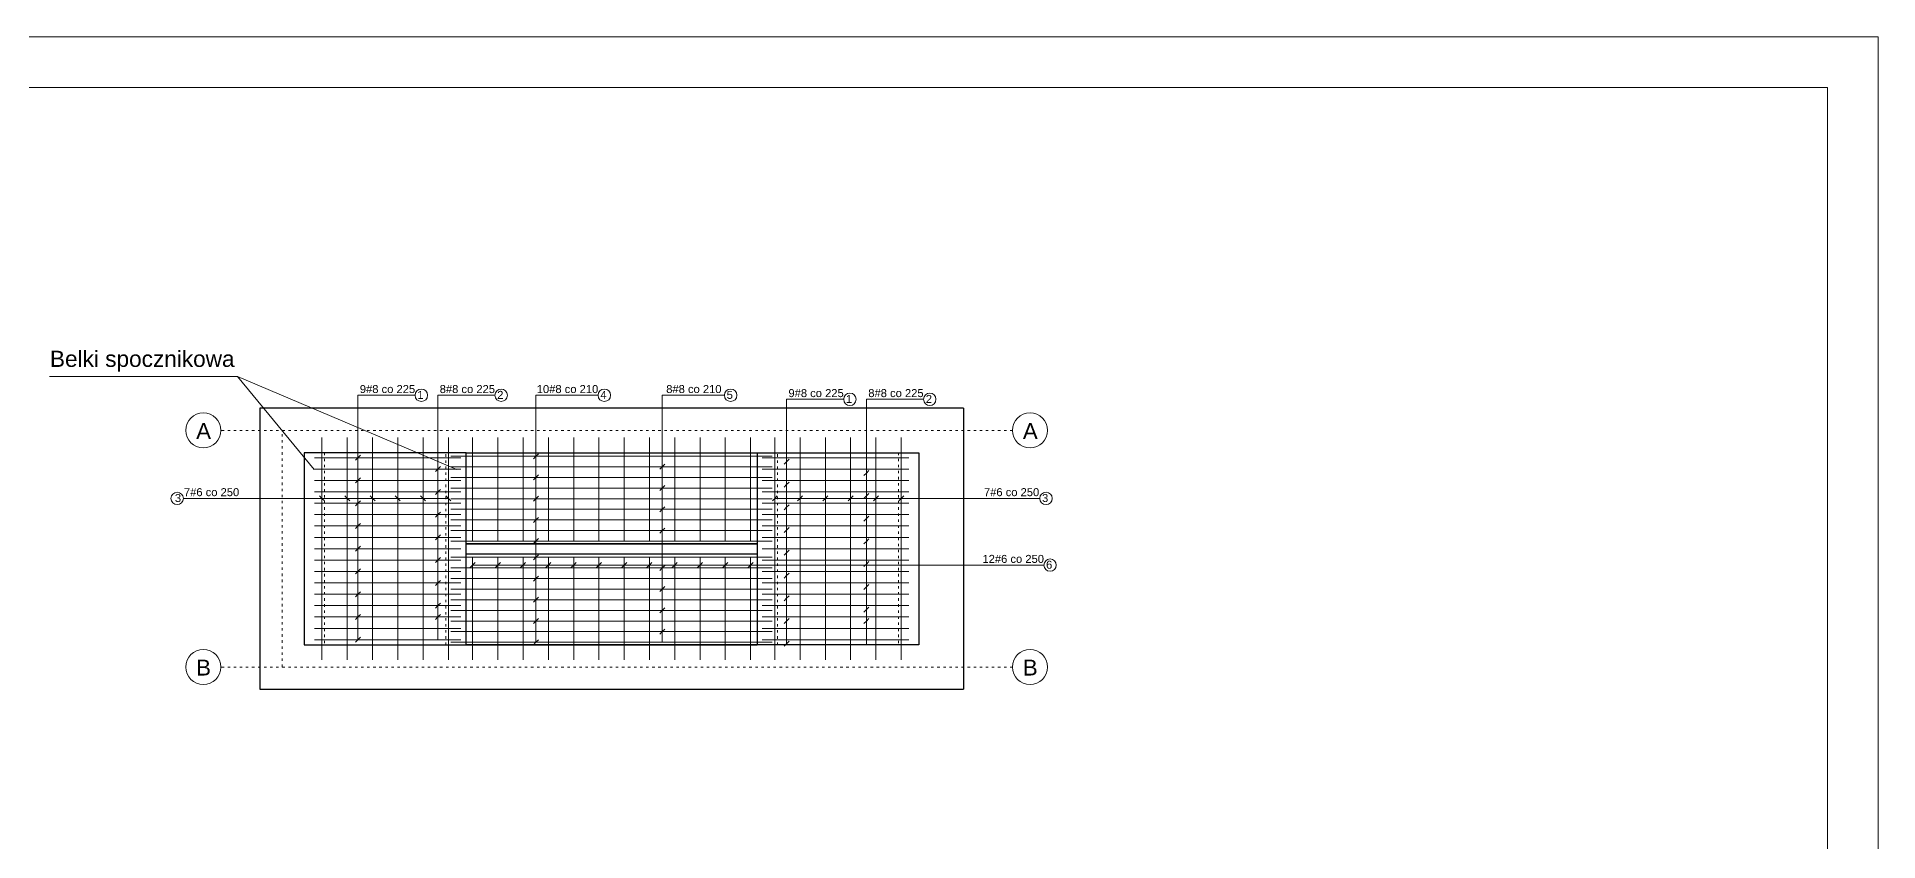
# Model space of a CAD drawing. Header units: millimetres. Extents: x 167217 to 300968, y 226456 to 301181.
# Drawn here: x 210464 to 228680, y 257412 to 265368 of the extents above; entities that cross this region are included whole.
import ezdxf

# ---------------------------------------------------------------- set-up
doc = ezdxf.new("R2010")
doc.units = ezdxf.units.MM
doc.linetypes.add('ACAD_ISO03W100', pattern=[30, 12, -18])
doc.layers.get('0').update_dxf_attribs({"lineweight": 5})
for name, color, linetype, lineweight in [('Linie', 7, 'Continuous', 5), ('opisówka', 255, 'Continuous', 5), ('Osie', 7, 'ACAD_ISO03W100', 5), ('Słupy', 1, 'Continuous', 25), ('zbrojenie górne', 70, 'Continuous', 25), ('Ściany', 1, 'Continuous', 25)]:
    doc.layers.add(name, color=color, linetype=linetype, lineweight=lineweight)
doc.styles.add('KB2', font='arial.ttf', dxfattribs={"height": 230})
doc.styles.get("Standard").update_dxf_attribs({"font": 'arial.ttf'})

# ---------------------------------------------------------------- blocks, each defined once
blk = doc.blocks.new('*U265')
at = {"layer": 'zbrojenie górne', "lineweight": 5, "ltscale": 5}
blk.add_line((-1590, 0), (1590, 0), dxfattribs=at)
blk = doc.blocks.new('*U266')
at = {"layer": 'zbrojenie górne', "color": 0, "linetype": 'ByBlock', "lineweight": -2, "transparency": 16777216}
for p in [(0, 840), (0, 735), (0, 630), (0, 525), (0, 420), (0, 315), (0, 210), (0, 105), (0, 0)]:
    blk.add_blockref('*U265', p, dxfattribs=at)
blk = doc.blocks.new('*U317')
at = {"layer": 'zbrojenie górne', "lineweight": 5, "ltscale": 5}
blk.add_line((-554, 0), (896, 0), dxfattribs=at)
blk = doc.blocks.new('*U318')
at = {"layer": 'Słupy', "color": 0, "linetype": 'ByBlock', "lineweight": -2, "transparency": 16777216}
for p in [(0, 0), (0, -112.5), (0, -225), (0, -337.5), (0, -450), (0, -562.5), (0, -675), (0, -787.5), (0, -900), (0, -1012.5), (0, -1125), (0, -1237.5), (0, -1350), (0, -1462.5), (0, -1575), (0, -1687.5), (0, -1800)]:
    blk.add_blockref('*U317', p, dxfattribs=at)
blk = doc.blocks.new('*U319')
at = {"layer": 'zbrojenie górne', "lineweight": 5, "ltscale": 5}
blk.add_line((0, -1100), (0, 1100), dxfattribs=at)
blk = doc.blocks.new('*U320')
at = {"layer": 'Słupy', "color": 0, "linetype": 'ByBlock', "lineweight": -2, "transparency": 16777216}
for p in [(0, 0), (250, 0), (500, 0), (750, 0), (1000, 0), (1250, 0)]:
    blk.add_blockref('*U319', p, dxfattribs=at)
blk = doc.blocks.new('*U321')
at = {"layer": 'zbrojenie górne', "lineweight": 5}
blk.add_line((0, -420), (0, 605), dxfattribs=at)
blk = doc.blocks.new('*U322')
at = {"layer": 'Słupy', "color": 0, "linetype": 'ByBlock', "lineweight": -2, "transparency": 16777216}
for p in [(0, 0), (250, 0), (500, 0), (750, 0), (1000, 0), (1250, 0), (1500, 0), (1750, 0), (2000, 0), (2250, 0), (2500, 0), (2750, 0)]:
    blk.add_blockref('*U321', p, dxfattribs=at)
blk = doc.blocks.new('*U327')
at = {"layer": 'zbrojenie górne', "lineweight": 5, "ltscale": 5}
blk.add_line((-1590, 0), (1590, 0), dxfattribs=at)
blk = doc.blocks.new('*U328')
at = {"layer": 'zbrojenie górne', "color": 0, "linetype": 'ByBlock', "lineweight": -2, "transparency": 16777216}
for p in [(0, 840), (0, 735), (0, 630), (0, 525), (0, 420), (0, 315), (0, 210), (0, 105), (0, 0)]:
    blk.add_blockref('*U327', p, dxfattribs=at)
blk = doc.blocks.new('*U329')
at = {"layer": 'zbrojenie górne', "lineweight": 5}
blk.add_line((0, -595), (0, 420), dxfattribs=at)
blk = doc.blocks.new('*U330')
at = {"layer": 'Słupy', "color": 0, "linetype": 'ByBlock', "lineweight": -2, "transparency": 16777216}
for p in [(0, 0), (250, 0), (500, 0), (750, 0), (1000, 0), (1250, 0), (1500, 0), (1750, 0), (2000, 0), (2250, 0), (2500, 0), (2750, 0)]:
    blk.add_blockref('*U329', p, dxfattribs=at)
blk = doc.blocks.new('*U334')
at = {"layer": 'zbrojenie górne', "lineweight": 5, "ltscale": 5}
blk.add_line((-554, 0), (896, 0), dxfattribs=at)
blk = doc.blocks.new('*U335')
at = {"layer": 'Słupy', "color": 0, "linetype": 'ByBlock', "lineweight": -2, "transparency": 16777216}
for p in [(0, 0), (0, -112.5), (0, -225), (0, -337.5), (0, -450), (0, -562.5), (0, -675), (0, -787.5), (0, -900), (0, -1012.5), (0, -1125), (0, -1237.5), (0, -1350), (0, -1462.5), (0, -1575), (0, -1687.5), (0, -1800)]:
    blk.add_blockref('*U334', p, dxfattribs=at)
blk = doc.blocks.new('*U332')
at = {"layer": 'zbrojenie górne', "lineweight": 5, "ltscale": 5}
blk.add_line((0, -1100), (0, 1100), dxfattribs=at)
blk = doc.blocks.new('*U333')
at = {"layer": 'Słupy', "color": 0, "linetype": 'ByBlock', "lineweight": -2, "transparency": 16777216}
for p in [(0, 0), (250, 0), (500, 0), (750, 0), (1000, 0), (1250, 0)]:
    blk.add_blockref('*U332', p, dxfattribs=at)

msp = doc.modelspace()

# ---------------------------------------------------------------- linework, layer by layer
at = {"layer": 'opisówka', "ltscale": 5}
for p, q in [((212449.1, 262008.4), (210587.9, 262008.4)), ((213207.1, 261088.4), (212449.1, 262008.4)), ((212449.1, 262008.4), (214620.3, 261088.4))]:
    msp.add_line(p, q, dxfattribs=at)
at = {"layer": 'opisówka', "lineweight": 5}
for p, q in [((213641.2, 259404.4), (213641.2, 261822.2)), ((214431.2, 259404.4), (214431.2, 261822.2)), ((215401.2, 259379.4), (215401.2, 261822.2)), ((216651.2, 259379.4), (216651.2, 261822.2)), ((217881.2, 259364.4), (217881.2, 261782.2)), ((218671.2, 259364.4), (218671.2, 261782.2)), ((213641.2, 261204.4), (213665.9, 261229.2)), ((215401.2, 261219.4), (215425.9, 261244.2)), ((213616.4, 261179.7), (213641.2, 261204.4)), ((214406.4, 261067.2), (214431.2, 261091.9)), ((214431.2, 261091.9), (214455.9, 261116.7)), ((215376.4, 261194.7), (215401.2, 261219.4)), ((216626.4, 261089.7), (216651.2, 261114.4)), ((216651.2, 261114.4), (216675.9, 261139.2)), ((217856.4, 261139.7), (217881.2, 261164.4)), ((217881.2, 261164.4), (217905.9, 261189.2)), ((218646.4, 261027.2), (218671.2, 261051.9)), ((218671.2, 261051.9), (218695.9, 261076.7)), ((213616.4, 260954.7), (213641.2, 260979.4)), ((213641.2, 260979.4), (213665.9, 261004.2)), ((214406.4, 260842.2), (214431.2, 260866.9)), ((214431.2, 260866.9), (214455.9, 260891.7)), ((215376.4, 260984.7), (215401.2, 261009.4)), ((215401.2, 261009.4), (215425.9, 261034.2)), ((216626.4, 260879.7), (216651.2, 260904.4)), ((216651.2, 260904.4), (216675.9, 260929.2)), ((217856.4, 260914.7), (217881.2, 260939.4)), ((217881.2, 260939.4), (217905.9, 260964.2)), ((213285, 260802.2), (213260.3, 260826.9)), ((213309.7, 260777.4), (213285, 260802.2)), ((213535, 260802.2), (213510.3, 260826.9)), ((213559.7, 260777.4), (213535, 260802.2)), ((213616.4, 260729.7), (213641.2, 260754.4)), ((213641.2, 260754.4), (213665.9, 260779.2)), ((213785, 260802.2), (213760.3, 260826.9)), ((213809.7, 260777.4), (213785, 260802.2)), ((214035, 260802.2), (214010.3, 260826.9)), ((214059.7, 260777.4), (214035, 260802.2)), ((214285, 260802.2), (214260.3, 260826.9)), ((214309.7, 260777.4), (214285, 260802.2)), ((214535, 260802.2), (214510.3, 260826.9)), ((214559.7, 260777.4), (214535, 260802.2)), ((215376.4, 260774.7), (215401.2, 260799.4)), ((215401.2, 260799.4), (215425.9, 260824.2)), ((216626.4, 260669.7), (216651.2, 260694.4)), ((216651.2, 260694.4), (216675.9, 260719.2)), ((217740.3, 260777.4), (217765, 260802.2)), ((217765, 260802.2), (217789.7, 260826.9)), ((217856.4, 260689.7), (217881.2, 260714.4)), ((217881.2, 260714.4), (217905.9, 260739.2)), ((217990.3, 260777.4), (218015, 260802.2)), ((218015, 260802.2), (218039.7, 260826.9)), ((218240.3, 260777.4), (218265, 260802.2)), ((218265, 260802.2), (218289.7, 260826.9)), ((218490.3, 260777.4), (218515, 260802.2)), ((218515, 260802.2), (218539.7, 260826.9)), ((218646.4, 260802.2), (218671.2, 260826.9)), ((218671.2, 260826.9), (218695.9, 260851.7)), ((218740.3, 260777.4), (218765, 260802.2)), ((218765, 260802.2), (218789.7, 260826.9)), ((218990.3, 260777.4), (219015, 260802.2)), ((219015, 260802.2), (219039.7, 260826.9)), ((213616.4, 260504.7), (213641.2, 260529.4)), ((213641.2, 260529.4), (213665.9, 260554.2)), ((214406.4, 260617.2), (214431.2, 260641.9)), ((214431.2, 260641.9), (214455.9, 260666.7)), ((215376.4, 260564.7), (215401.2, 260589.4)), ((215401.2, 260589.4), (215425.9, 260614.2)), ((216651.2, 260484.4), (216675.9, 260509.2)), ((217881.2, 260489.4), (217905.9, 260514.2)), ((218646.4, 260577.2), (218671.2, 260601.9)), ((218671.2, 260601.9), (218695.9, 260626.7)), ((213641.2, 260304.4), (213665.9, 260329.2)), ((214406.4, 260392.2), (214431.2, 260416.9)), ((214431.2, 260416.9), (214455.9, 260441.7)), ((215376.4, 260354.7), (215401.2, 260379.4)), ((215401.2, 260379.4), (215425.9, 260404.2)), ((216626.4, 260459.7), (216651.2, 260484.4)), ((217856.4, 260464.7), (217881.2, 260489.4)), ((218646.4, 260352.2), (218671.2, 260376.9)), ((218671.2, 260376.9), (218695.9, 260401.7)), ((213616.4, 260279.7), (213641.2, 260304.4)), ((214406.4, 260167.2), (214431.2, 260191.9)), ((214431.2, 260191.9), (214455.9, 260216.7)), ((214750.3, 260117.4), (214775, 260142.2)), ((214775, 260142.2), (214799.7, 260166.9)), ((215000.3, 260117.4), (215025, 260142.2)), ((215025, 260142.2), (215049.7, 260166.9)), ((215250.3, 260117.4), (215275, 260142.2)), ((215275, 260142.2), (215299.7, 260166.9)), ((215376.4, 260194.7), (215401.2, 260219.4)), ((215401.2, 260219.4), (215425.9, 260244.2)), ((215500.3, 260117.4), (215525, 260142.2)), ((215525, 260142.2), (215549.7, 260166.9)), ((215750.3, 260117.4), (215775, 260142.2)), ((215775, 260142.2), (215799.7, 260166.9)), ((216000.3, 260117.4), (216025, 260142.2)), ((216025, 260142.2), (216049.7, 260166.9)), ((216250.3, 260117.4), (216275, 260142.2)), ((216275, 260142.2), (216299.7, 260166.9)), ((216500.3, 260117.4), (216525, 260142.2)), ((216525, 260142.2), (216549.7, 260166.9)), ((216651.2, 260114.4), (216675.9, 260139.2)), ((216750.3, 260117.4), (216775, 260142.2)), ((216775, 260142.2), (216799.7, 260166.9)), ((217000.3, 260117.4), (217025, 260142.2)), ((217025, 260142.2), (217049.7, 260166.9)), ((217250.3, 260117.4), (217275, 260142.2)), ((217275, 260142.2), (217299.7, 260166.9)), ((217500.3, 260117.4), (217525, 260142.2)), ((217525, 260142.2), (217549.7, 260166.9)), ((217856.4, 260239.7), (217881.2, 260264.4)), ((217881.2, 260264.4), (217905.9, 260289.2)), ((218646.4, 260127.2), (218671.2, 260151.9)), ((218671.2, 260151.9), (218695.9, 260176.7)), ((213616.4, 260054.7), (213641.2, 260079.4)), ((213641.2, 260079.4), (213665.9, 260104.2)), ((214406.4, 259942.2), (214431.2, 259966.9)), ((214431.2, 259966.9), (214455.9, 259991.7)), ((215376.4, 259984.7), (215401.2, 260009.4)), ((215401.2, 260009.4), (215425.9, 260034.2)), ((216626.4, 260089.7), (216651.2, 260114.4)), ((217856.4, 260014.7), (217881.2, 260039.4)), ((217881.2, 260039.4), (217905.9, 260064.2)), ((218671.2, 259926.9), (218695.9, 259951.7)), ((213616.4, 259829.7), (213641.2, 259854.4)), ((213641.2, 259854.4), (213665.9, 259879.2)), ((214431.2, 259741.9), (214455.9, 259766.7)), ((215376.4, 259774.7), (215401.2, 259799.4)), ((215401.2, 259799.4), (215425.9, 259824.2)), ((216626.4, 259879.7), (216651.2, 259904.4)), ((216651.2, 259904.4), (216675.9, 259929.2)), ((217856.4, 259789.7), (217881.2, 259814.4)), ((217881.2, 259814.4), (217905.9, 259839.2)), ((218646.4, 259902.2), (218671.2, 259926.9)), ((213616.4, 259604.7), (213641.2, 259629.4)), ((213641.2, 259629.4), (213665.9, 259654.2)), ((214406.4, 259717.2), (214431.2, 259741.9)), ((214406.4, 259604.7), (214431.2, 259629.4)), ((214431.2, 259629.4), (214455.9, 259654.2)), ((215376.4, 259564.7), (215401.2, 259589.4)), ((215401.2, 259589.4), (215425.9, 259614.2)), ((216626.4, 259669.7), (216651.2, 259694.4)), ((216651.2, 259694.4), (216675.9, 259719.2)), ((217856.4, 259564.7), (217881.2, 259589.4)), ((217881.2, 259589.4), (217905.9, 259614.2)), ((218646.4, 259677.2), (218671.2, 259701.9)), ((218646.4, 259564.7), (218671.2, 259589.4)), ((218671.2, 259701.9), (218695.9, 259726.7)), ((218671.2, 259589.4), (218695.9, 259614.2)), ((213616.4, 259379.7), (213641.2, 259404.4)), ((213641.2, 259404.4), (213665.9, 259429.2)), ((215401.2, 259379.4), (215425.9, 259404.2)), ((216626.4, 259459.7), (216651.2, 259484.4)), ((216651.2, 259484.4), (216675.9, 259509.2)), ((215376.4, 259354.7), (215401.2, 259379.4)), ((217856.4, 259339.7), (217881.2, 259364.4)), ((217881.2, 259364.4), (217905.9, 259389.2))]:
    msp.add_line(p, q, dxfattribs=at)
at = {"layer": 'opisówka', "ltscale": 100}
for p, q in [((213641.2, 261822.2), (214206.5, 261822.2)), ((214431.2, 261822.2), (214996.5, 261822.2)), ((215401.2, 261822.2), (216016.5, 261822.2)), ((216651.2, 261822.2), (217266.5, 261822.2)), ((217881.2, 261782.2), (218446.5, 261782.2)), ((218671.2, 261782.2), (219236.5, 261782.2)), ((214535, 260802.2), (211913.5, 260802.2)), ((217765, 260802.2), (220386.5, 260802.2)), ((214775, 260142.2), (220426.5, 260142.2))]:
    msp.add_line(p, q, dxfattribs=at)
for points in [[(198980.3, 265367.8), (228680.3, 265367.8), (228680.3, 244367.8), (198980.3, 244367.8)], [(199480.3, 264867.8), (228180.3, 264867.8), (228180.3, 244867.8), (199480.3, 244867.8)]]:
    msp.add_lwpolyline(points, close=True, dxfattribs=at)
for centre, radius in [((214267.9, 261822.2), 61.4), ((215057.9, 261822.2), 61.4), ((216077.9, 261822.2), 61.4), ((217327.9, 261822.2), 61.4), ((218507.9, 261782.2), 61.4), ((219297.9, 261782.2), 61.4), ((212111.3, 261474.4), 173.4), ((220289.7, 261474.4), 173.4), ((211852.1, 260802.2), 61.4), ((220447.9, 260802.2), 61.4), ((220487.9, 260142.2), 61.4), ((212111.3, 259134.4), 173.4), ((220289.7, 259134.4), 173.4)]:
    msp.add_circle(centre, radius, dxfattribs=at)
at = {"layer": 'Osie', "ltscale": 2}
for p, q in [((220116.3, 261474.4), (212284.7, 261474.4)), ((212890, 259134.4), (212890, 261474.4)), ((213310, 261254.4), (213310, 259354.4)), ((214510, 259354.4), (214510, 261254.4)), ((217790, 259354.4), (217790, 261254.4)), ((218990, 261254.4), (218990, 259354.4)), ((220116.3, 259134.4), (212284.7, 259134.4))]:
    msp.add_line(p, q, dxfattribs=at)
at = {"layer": 'Ściany', "ltscale": 5}
for p, q in [((219630, 261694.4), (212670, 261694.4)), ((212670, 261694.4), (212670, 258914.4)), ((212670, 261694.4), (212670, 258914.4)), ((219630, 261694.4), (219630, 258914.4)), ((214710, 261254.4), (213110, 261254.4)), ((213110, 261254.4), (213110, 259354.4)), ((214710, 261254.4), (217590, 261254.4)), ((214710, 260354.4), (214710, 261254.4)), ((217590, 261254.4), (217590, 260354.4)), ((217590, 261254.4), (219190, 261254.4)), ((219190, 261254.4), (219190, 259354.4)), ((217590, 260354.4), (214710, 260354.4)), ((214710, 260354.4), (217590, 260354.4)), ((214710, 259354.4), (214710, 260354.4)), ((217590, 260354.4), (217590, 259354.4)), ((214710, 260254.4), (217590, 260254.4)), ((214710, 260254.4), (217590, 260254.4)), ((213110, 259354.4), (214710, 259354.4)), ((217590, 259354.4), (214710, 259354.4)), ((214710, 259354.4), (217590, 259354.4)), ((219190, 259354.4), (217590, 259354.4)), ((212670, 258914.4), (219630, 258914.4))]:
    msp.add_line(p, q, dxfattribs=at)

# ---------------------------------------------------------------- block references
at = {"layer": 'Słupy', "lineweight": 5}
for name, p in [('*U320', (213285, 260304.4)), ('*U322', (214775, 260799.4)), ('*U318', (213763.8, 261204.4)), ('*U330', (214775, 259799.4))]:
    msp.add_blockref(name, p, dxfattribs=at)
at = {"layer": 'Słupy', "lineweight": 5, "xscale": -1}
for name, p in [('*U333', (219015, 260304.4)), ('*U335', (218536.2, 261204.4))]:
    msp.add_blockref(name, p, dxfattribs=at)
at = {"layer": 'zbrojenie górne', "lineweight": 5}
for name, p in [('*U266', (216150, 260379.4)), ('*U328', (216150, 259379.4))]:
    msp.add_blockref(name, p, dxfattribs=at)

# ---------------------------------------------------------------- texts
at = {"lineweight": 0, "char_height": 156.972, "width": 228.553, "attachment_point": 7}
for s, insert in [('{\\fArial|b0|i0|c238|p34;A}', (212040.8, 261390.3)), ('{\\fArial|b0|i0|c238|p34;A}', (220219.2, 261390.3)), ('{\\fArial|b0|i0|c238|p34;B}', (212040.8, 259050.3)), ('{\\fArial|b0|i0|c238|p34;B}', (220219.2, 259050.3))]:
    msp.add_mtext(s, dxfattribs=dict(at, insert=insert))
at = {"layer": 'Linie', "ltscale": 100, "style": 'KB2'}
for s, width, insert, char_height, attachment_point in [('\\pxqc;9#{\\A1;8 co 225}', 564.008, (213651.2, 261923.3), 79.144, 1), ('\\pxqc;1', 143.692, (214187.5, 261865.7), 79.14, 1), ('\\pxqc;8#{\\A1;8 co 225}', 564.008, (214441.2, 261923.3), 79.144, 1), ('\\pxqc;2', 143.692, (214977.5, 261865.7), 79.14, 1), ('\\pxqc;10#{\\A1;8 co 210 }', 665.659, (215381.2, 261923.3), 79.144, 1), ('\\pxqc;4', 143.692, (215997.5, 261865.7), 79.14, 1), ('\\pxqc;8#{\\A1;8 co 210 }', 665.659, (216631.2, 261923.3), 79.144, 1), ('\\pxqc;5', 143.692, (217247.5, 261865.7), 79.14, 1), ('\\pxqc;9#{\\A1;8 co 225}', 564.008, (217891.2, 261883.3), 79.144, 1), ('\\pxqc;1', 143.692, (218427.5, 261825.7), 79.14, 1), ('\\pxqc;8#{\\A1;8 co 225}', 564.008, (218681.2, 261883.3), 79.144, 1), ('\\pxqc;2', 143.692, (219217.5, 261825.7), 79.14, 1), ('\\pxqc;7#{\\A1;6 co 250 }', 724.231, (212554.9, 260903.3), 79.144, 3), ('\\pxqc;7#{\\A1;6 co 250 }', 724.231, (219745.1, 260903.3), 79.144, 1), ('\\pxqc;3', 143.692, (211932.5, 260845.7), 79.14, 3), ('\\pxqc;3', 143.692, (220367.5, 260845.7), 79.14, 1), ('\\pxqc;12#{\\A1;6 co 250 }', 724.231, (219761.2, 260243.3), 79.144, 1), ('\\pxqc;6', 143.692, (220407.5, 260185.7), 79.14, 1)]:
    msp.add_mtext_dynamic_manual_height_columns(s, width=width, gutter_width=1213.5, heights=[0], dxfattribs=dict(at, insert=insert, char_height=char_height, attachment_point=attachment_point))
at = {"layer": 'opisówka', "ltscale": 5}
msp.add_text('Belki spocznikowa', height=160, dxfattribs=at).set_placement((210594, 262102.9))

doc.saveas('drawing.dxf')
